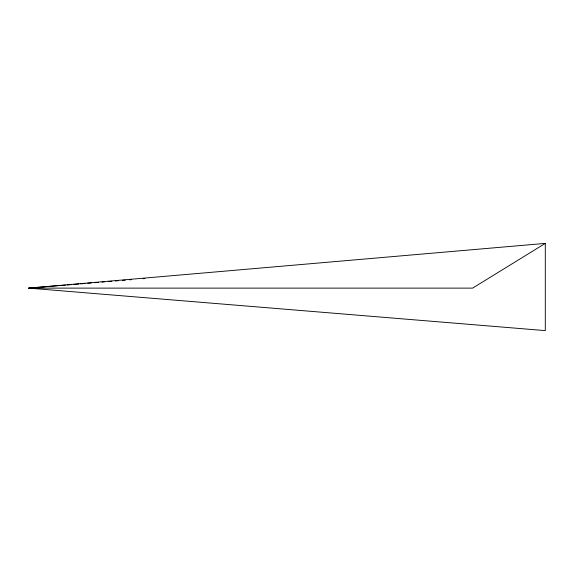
<?xml version="1.0" encoding="UTF-8"?>
<svg xmlns="http://www.w3.org/2000/svg" width="574" height="574" viewBox="0 0 574 574"><rect width="100%" height="100%" fill="white"/><g stroke="black" fill="none" stroke-linecap="round" stroke-linejoin="round"><path stroke-width="0.86" d="M545.3 243.39L472.61 288.119L28.7 288.119L545.3 243.39L545.3 330.61L28.7 288.119L58.196 285.694M59.983 285.543L65.343 285.106M67.129 284.955L71.599 284.589M73.386 284.446L78.753 284.001M80.539 283.857L85.009 283.484M87.686 283.269L91.266 282.975M94.839 282.681L98.412 282.386M101.993 282.092L104.669 281.87M108.249 281.576L111.822 281.282M115.396 280.987L118.079 280.765M122.549 280.399L125.225 280.177M129.695 279.811L131.482 279.667M143.105 278.706L144.892 278.562M28.7 288.119L38.551 287.653"/></g></svg>
